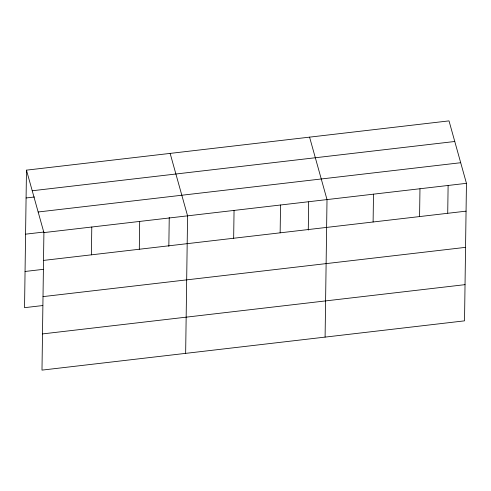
<?xml version="1.0" encoding="UTF-8"?>
<svg xmlns="http://www.w3.org/2000/svg" width="491" height="491" viewBox="0 0 491 491"><rect width="100%" height="100%" fill="white"/><g stroke="black" fill="none" stroke-linecap="round" stroke-linejoin="round"><path stroke-width="0.74" d="M26.471 170.15L43.908 232.593L41.987 370.116L464.529 320.85L466.45 183.327L449.013 120.884L26.471 170.15L24.55 307.673L42.791 305.543M91.406 254.835L91.792 227.014M139.297 249.25L139.683 221.429M168.836 246.347L169.242 217.421M185.653 353.367L187.574 215.844L170.138 153.401M233.661 238.245L234.054 210.424M280.14 232.826L280.533 205.005M308.274 230.089L308.667 201.924M325.091 337.108L327.012 199.585L309.575 137.142M373.105 221.987L373.491 194.166M419.584 216.574L419.971 188.747M447.724 213.069L448.111 185.672M32.222 190.76L454.77 141.494M26.084 197.971L34.444 196.995M38.151 211.989L460.693 162.724M25.575 234.17L43.822 232.047M43.908 232.593L466.45 183.327M43.521 260.414L466.063 211.155M25.053 271.468L43.3 269.344M43.012 296.619L465.554 247.354M42.49 333.917L465.032 284.651"/></g></svg>
